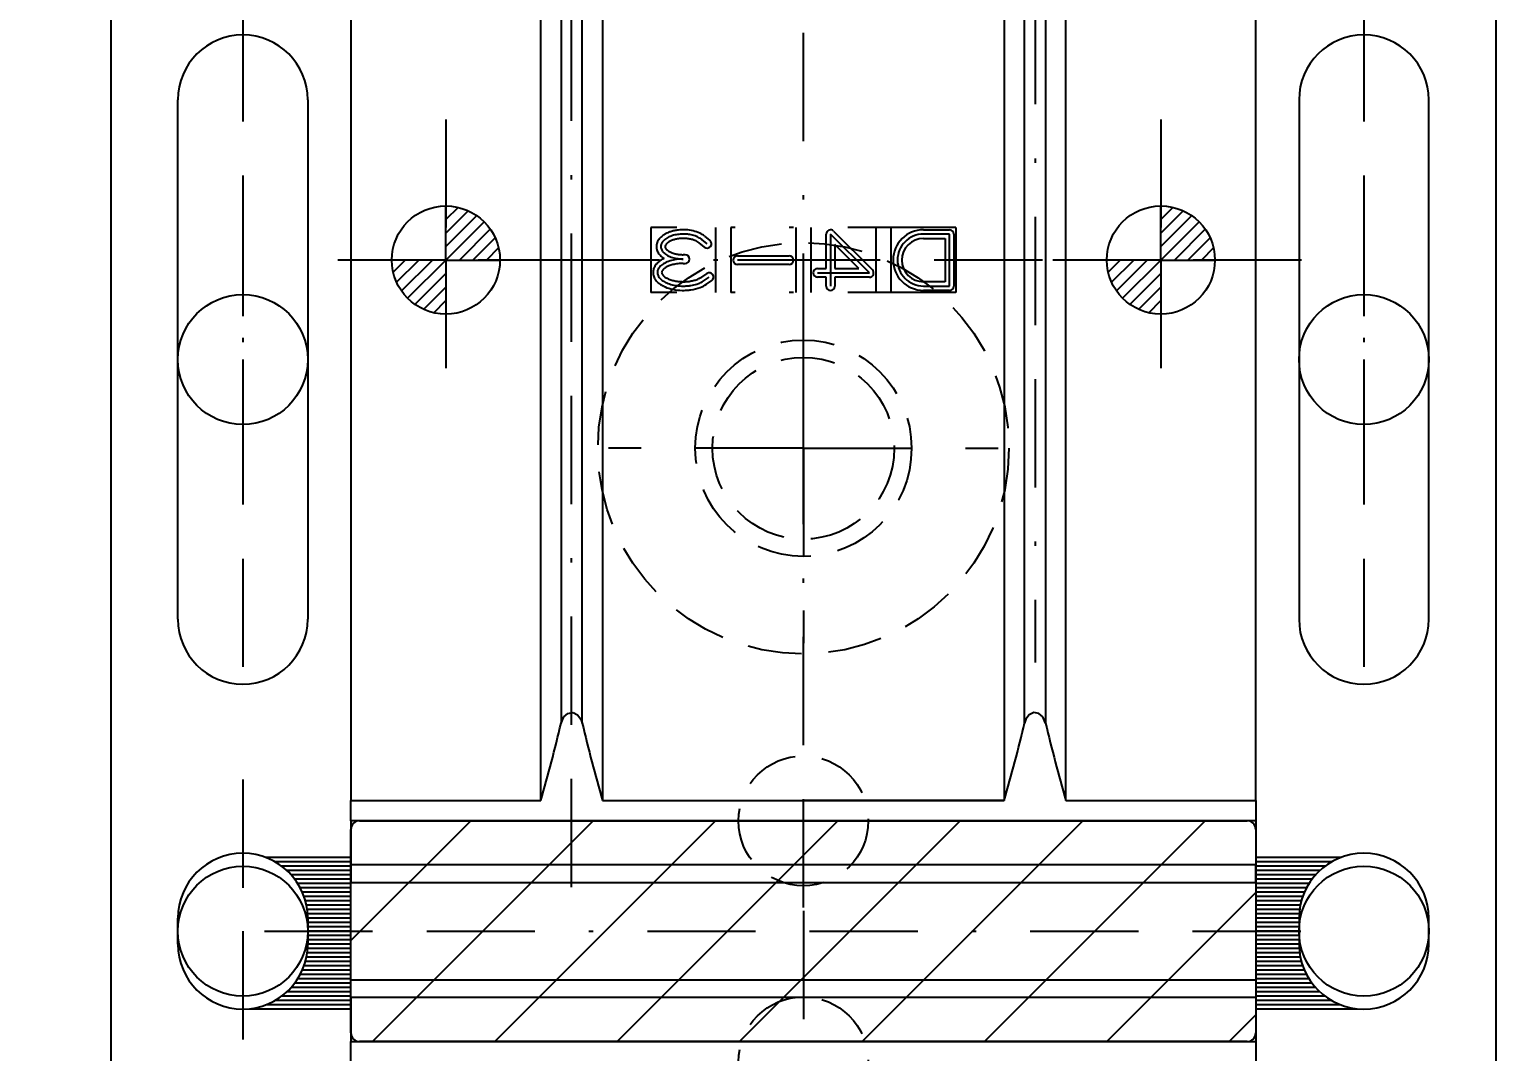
# Model space of a CAD drawing. Extents: x -430 to 437, y -440 to 538.
# Drawn here: x 177.44 to 211.33, y -135.19 to -111.57 of the extents above; entities that cross this region are included whole.
import ezdxf

# ---------------------------------------------------------------- set-up
doc = ezdxf.new("R2010")
doc.units = 0
for name, pattern in [('BORDER', [8.75, 2.5, -1.25, 2.5, -1.25, 0, -1.25]), ('DIVIDE', [6.25, 2.5, -1.25, 0, -1.25, 0, -1.25]), ('HIDDEN', [1.875, 1.25, -0.625])]:
    doc.linetypes.add(name, pattern=pattern)
for name, color, linetype in [('1', 7, 'CONTINUOUS'), ('100', 7, 'CONTINUOUS'), ('2', 7, 'CONTINUOUS'), ('200', 7, 'CONTINUOUS')]:
    doc.layers.add(name, color=color, linetype=linetype)
doc.styles.add('EXCESS_STANDARD', font='txt', dxfattribs={"height": 0.2, "bigfont": 'BIGFONT'})
doc.dimstyles.new('ISO-25', dxfattribs={"dimtxt": 4, "dimasz": 2.4, "dimexe": 0.18, "dimexo": 0.3, "dimgap": 0.2, "dimtad": 1, "dimtih": 1, "dimtoh": 1, "dimzin": 12, "dimcen": 0.09, "dimazin": 3, "dimtfac": 0.5, "dimtofl": 0, "dimtmove": 0, "dimatfit": 3})

# ---------------------------------------------------------------- blocks, each defined once
blk = doc.blocks.new('*D45')
at = {"layer": '1', "color": 50, "linetype": 'CONTINUOUS'}
for p, q in [((45.472, -28.002), (46.072, -25.602)), ((181.032, -25.602), (45.572, -25.602)), ((46.072, -25.602), (46.672, -28.002)), ((46.072, -190.602), (46.072, -25.602)), ((46.072, -190.602), (45.472, -188.202)), ((46.672, -188.202), (46.072, -190.602)), ((64.032, -190.602), (45.572, -190.602))]:
    blk.add_line(p, q, dxfattribs=at)
at = {"layer": '1', "color": 7, "linetype": 'CONTINUOUS', "style": 'EXCESS_STANDARD', "width": 0.8}
blk.add_text('165', height=4, rotation=90, dxfattribs=at).set_placement((45.872, -112.902))

msp = doc.modelspace()

# ---------------------------------------------------------------- linework, layer by layer
at = {"layer": '1', "color": 141, "linetype": 'BORDER'}
for p, q in [((195.3318, -131.8538), (195.3318, -97.5477)), ((182.3768, -111.1986), (182.3768, -127.1986)), ((208.2868, -111.1986), (208.2868, -127.1986)), ((187.0698, -113.6498), (187.0698, -116.8998)), ((203.5938, -113.6498), (203.5938, -116.8998)), ((182.3768, -115.6986), (182.3768, -119.1986)), ((208.2868, -115.6986), (208.2868, -119.1986)), ((187.0698, -116.8998), (183.8198, -116.8998)), ((190.3198, -116.8998), (187.0698, -116.8998)), ((187.0698, -116.8998), (187.0698, -120.1498)), ((200.8568, -116.8998), (189.8068, -116.8998)), ((203.5938, -116.8998), (200.3438, -116.8998)), ((206.8438, -116.8998), (203.5938, -116.8998)), ((203.5938, -116.8998), (203.5938, -120.1498)), ((182.3768, -119.1986), (182.3768, -122.6986)), ((208.2868, -119.1986), (208.2868, -122.6986)), ((182.3768, -128.9038), (182.3768, -132.4038)), ((195.3318, -131.9338), (195.3318, -174.5918)), ((182.3768, -132.4038), (182.3768, -135.9038)), ((182.8768, -132.4038), (207.7868, -132.4038))]:
    msp.add_line(p, q, dxfattribs=at)
at = {"layer": '1', "color": 71, "linetype": 'CONTINUOUS'}
for p, q in [((179.3318, -160.3718), (179.3318, -107.0058)), ((211.3318, -107.0058), (211.3318, -160.3718))]:
    msp.add_line(p, q, dxfattribs=at)
at = {"layer": '1', "color": 7, "linetype": 'CONTINUOUS'}
for p, q in [((184.8768, -109.0111), (184.8768, -129.3862)), ((205.7868, -129.3862), (205.7868, -109.0111)), ((184.8768, -129.8538), (184.8768, -129.3862)), ((184.8768, -129.3862), (189.2628, -129.3862)), ((190.6908, -129.3862), (199.9728, -129.3862)), ((201.4008, -129.3862), (205.7868, -129.3862)), ((205.7868, -129.3862), (205.7868, -129.8538)), ((205.7868, -129.8538), (184.8768, -129.8538)), ((184.8768, -129.8538), (184.8768, -130.8738)), ((205.7868, -129.8538), (205.7868, -130.8738)), ((205.7868, -130.8738), (184.8768, -130.8738)), ((184.8768, -130.8738), (184.8768, -131.2818)), ((205.7868, -131.2818), (205.7868, -130.8738)), ((184.8768, -131.2818), (205.7868, -131.2818)), ((184.8768, -133.9338), (184.8768, -133.5258)), ((184.8768, -133.5258), (205.7868, -133.5258)), ((205.7868, -133.5258), (205.7868, -133.9338)), ((205.7868, -133.9338), (184.8768, -133.9338)), ((184.8768, -133.9338), (184.8768, -134.9538)), ((205.7868, -133.9338), (205.7868, -134.9538)), ((184.8768, -135.4215), (184.8768, -134.9538)), ((184.8768, -134.9538), (205.7868, -134.9538)), ((205.7868, -134.9538), (205.7868, -135.4215))]:
    msp.add_line(p, q, dxfattribs=at)
at = {"layer": '1', "color": 254, "linetype": 'CONTINUOUS'}
for p, q in [((180.8768, -125.1986), (180.8768, -113.1986)), ((183.8768, -113.1986), (183.8768, -125.1986)), ((206.7868, -113.1986), (206.7868, -125.1986)), ((209.7868, -125.1986), (209.7868, -113.1986)), ((180.8768, -132.7038), (180.8768, -132.1038)), ((183.8768, -132.1038), (183.8768, -132.7038)), ((206.7868, -132.1038), (206.7868, -132.7038)), ((209.7868, -132.7038), (209.7868, -132.1038))]:
    msp.add_line(p, q, dxfattribs=at)
at = {"layer": '1', "color": 121, "linetype": 'CONTINUOUS'}
for p, q in [((187.0698, -116.8998), (187.0698, -115.6498)), ((187.3504, -115.6817), (187.0698, -115.9623)), ((187.5841, -115.7605), (187.0698, -116.2748)), ((187.7835, -115.8736), (187.0698, -116.5873)), ((203.5938, -116.8998), (203.5938, -115.6498)), ((203.8744, -115.6817), (203.5938, -115.9623)), ((204.1081, -115.7605), (203.5938, -116.2748)), ((204.3075, -115.8736), (203.5938, -116.5873)), ((187.9537, -116.016), (187.0698, -116.8998)), ((188.096, -116.1861), (187.3823, -116.8998)), ((204.4777, -116.016), (203.5938, -116.8998)), ((204.62, -116.1861), (203.9063, -116.8998)), ((188.2091, -116.3855), (187.6948, -116.8998)), ((204.7331, -116.3855), (204.2188, -116.8998)), ((187.0698, -116.8998), (185.8198, -116.8998)), ((185.8517, -117.1804), (186.1323, -116.8998)), ((185.9305, -117.4141), (186.4448, -116.8998)), ((186.0436, -117.6135), (186.7573, -116.8998)), ((186.1859, -117.7837), (187.0698, -116.8998)), ((187.0698, -116.8998), (188.3198, -116.8998)), ((187.0698, -116.8998), (187.0698, -118.1498)), ((188.2879, -116.6192), (188.0073, -116.8998)), ((203.5938, -116.8998), (202.3438, -116.8998)), ((202.3757, -117.1804), (202.6563, -116.8998)), ((202.4545, -117.4141), (202.9688, -116.8998)), ((202.5676, -117.6135), (203.2813, -116.8998)), ((202.7099, -117.7837), (203.5938, -116.8998)), ((203.5938, -116.8998), (204.8438, -116.8998)), ((203.5938, -116.8998), (203.5938, -118.1498)), ((204.8119, -116.6192), (204.5313, -116.8998)), ((186.3561, -117.926), (187.0698, -117.2123)), ((202.8801, -117.926), (203.5938, -117.2123)), ((186.5555, -118.0391), (187.0698, -117.5248)), ((203.0795, -118.0391), (203.5938, -117.5248)), ((186.7892, -118.1179), (187.0698, -117.8373)), ((203.3132, -118.1179), (203.5938, -117.8373))]:
    msp.add_line(p, q, dxfattribs=at)
at = {"layer": '1', "color": 11, "linetype": 'CONTINUOUS'}
for p, q in [((184.8768, -132.622), (187.645, -129.8538)), ((185.3734, -134.9538), (190.4734, -129.8538)), ((188.2019, -134.9538), (193.3019, -129.8538)), ((191.0303, -134.9538), (196.1303, -129.8538)), ((193.8587, -134.9538), (198.9587, -129.8538)), ((196.6872, -134.9538), (201.7872, -129.8538)), ((199.5156, -134.9538), (204.6156, -129.8538)), ((202.344, -134.9538), (205.7868, -131.511)), ((205.1724, -134.9538), (205.7868, -134.3394))]:
    msp.add_line(p, q, dxfattribs=at)
at = {"layer": '1', "color": 91, "linetype": 'CONTINUOUS'}
for p, q in [((184.8768, -134.7538), (184.8768, -130.0538)), ((185.0768, -129.8538), (205.5868, -129.8538)), ((205.7868, -130.0538), (205.7868, -134.7538)), ((205.5868, -134.9538), (185.0768, -134.9538))]:
    msp.add_line(p, q, dxfattribs=at)
at = {"layer": '1', "color": 121, "linetype": 'CONTINUOUS'}
for centre in [(187.0698, -116.8998), (203.5938, -116.8998)]:
    msp.add_circle(centre, 1.25, dxfattribs=at)
at = {"layer": '1', "color": 121, "linetype": 'HIDDEN'}
msp.add_circle((195.3318, -121.2477), 4.75, dxfattribs=at)
at = {"layer": '1', "color": 254, "linetype": 'CONTINUOUS'}
for centre in [(182.3768, -119.1986), (208.2868, -119.1986), (182.3768, -132.4038), (208.2868, -132.4038)]:
    msp.add_circle(centre, 1.5, dxfattribs=at)
at = {"layer": '1', "color": 7, "linetype": 'HIDDEN'}
for centre in [(195.3318, -129.8538), (195.3318, -135.4215)]:
    msp.add_circle(centre, 1.5, dxfattribs=at)
at = {"layer": '1', "color": 254, "linetype": 'CONTINUOUS'}
for centre, start, end in [((182.3768, -113.1986), 0, 180), ((208.2868, -113.1986), 0, 180), ((182.3768, -125.1986), 180, 0), ((208.2868, -125.1986), 180, 0), ((182.3768, -132.1038), 0, 180), ((208.2868, -132.1038), 0, 180), ((182.3768, -132.7038), 180, 0), ((208.2868, -132.7038), 180, 0)]:
    msp.add_arc(centre, 1.5, start, end, dxfattribs=at)
at = {"layer": '1', "color": 91, "linetype": 'CONTINUOUS'}
for centre, start, end in [((185.0768, -130.0538), 90, 180), ((205.5868, -130.0538), 0, 90), ((185.0768, -134.7538), 180, 270), ((205.5868, -134.7538), 270, 0)]:
    msp.add_arc(centre, 0.2, start, end, dxfattribs=at)
at = {"layer": '100', "color": 213, "linetype": 'CONTINUOUS'}
for p, q in [((182.8926, -130.6953), (184.8768, -130.6953)), ((183.1101, -130.7953), (184.8768, -130.7953)), ((205.7868, -130.6953), (207.7711, -130.6953)), ((205.7868, -130.7953), (207.5535, -130.7953)), ((183.2653, -130.8953), (184.8768, -130.8953)), ((183.3873, -130.9953), (184.8768, -130.9953)), ((183.4872, -131.0953), (184.8768, -131.0953)), ((205.7868, -130.8953), (207.3983, -130.8953)), ((205.7868, -130.9953), (207.2763, -130.9953)), ((205.7868, -131.0953), (207.1765, -131.0953)), ((183.5704, -131.1953), (184.8768, -131.1953)), ((183.6403, -131.2953), (184.8768, -131.2953)), ((183.6989, -131.3953), (184.8768, -131.3953)), ((205.7868, -131.1953), (207.0933, -131.1953)), ((205.7868, -131.2953), (207.0234, -131.2953)), ((205.7868, -131.3953), (206.9647, -131.3953)), ((183.7478, -131.4953), (184.8768, -131.4953)), ((183.788, -131.5953), (184.8768, -131.5953)), ((183.8201, -131.6953), (184.8768, -131.6953)), ((183.8448, -131.7953), (184.8768, -131.7953)), ((205.7868, -131.4953), (206.9158, -131.4953)), ((205.7868, -131.5953), (206.8757, -131.5953)), ((205.7868, -131.6953), (206.8435, -131.6953)), ((205.7868, -131.7953), (206.8189, -131.7953)), ((183.8623, -131.8953), (184.8768, -131.8953)), ((183.8729, -131.9953), (184.8768, -131.9953)), ((183.8768, -132.0953), (184.8768, -132.0953)), ((205.7868, -131.8953), (206.8014, -131.8953)), ((205.7868, -131.9953), (206.7908, -131.9953)), ((205.7868, -132.0953), (206.7869, -132.0953)), ((183.8768, -132.1953), (184.8768, -132.1953)), ((183.8768, -132.2953), (184.8768, -132.2953)), ((183.8768, -132.3953), (184.8768, -132.3953)), ((183.8768, -132.4953), (184.8768, -132.4953)), ((205.7868, -132.1953), (206.7868, -132.1953)), ((205.7868, -132.2953), (206.7868, -132.2953)), ((205.7868, -132.3953), (206.7868, -132.3953)), ((205.7868, -132.4953), (206.7868, -132.4953)), ((183.874, -132.7953), (184.8768, -132.7953)), ((183.8768, -132.5953), (184.8768, -132.5953)), ((183.8768, -132.6953), (184.8768, -132.6953)), ((205.7868, -132.5953), (206.7868, -132.5953)), ((205.7868, -132.6953), (206.7868, -132.6953)), ((205.7868, -132.7953), (206.7896, -132.7953)), ((183.8248, -133.0953), (184.8768, -133.0953)), ((183.8482, -132.9953), (184.8768, -132.9953)), ((183.8646, -132.8953), (184.8768, -132.8953)), ((205.7868, -132.8953), (206.7991, -132.8953)), ((205.7868, -132.9953), (206.8154, -132.9953)), ((205.7868, -133.0953), (206.8388, -133.0953)), ((183.651, -133.4953), (184.8768, -133.4953)), ((183.7079, -133.3953), (184.8768, -133.3953)), ((183.7553, -133.2953), (184.8768, -133.2953)), ((183.794, -133.1953), (184.8768, -133.1953)), ((205.7868, -133.1953), (206.8696, -133.1953)), ((205.7868, -133.2953), (206.9084, -133.2953)), ((205.7868, -133.3953), (206.9557, -133.3953)), ((205.7868, -133.4953), (207.0126, -133.4953)), ((183.4058, -133.7953), (184.8768, -133.7953)), ((183.5024, -133.6953), (184.8768, -133.6953)), ((183.5832, -133.5953), (184.8768, -133.5953)), ((205.7868, -133.5953), (207.0805, -133.5953)), ((205.7868, -133.6953), (207.1612, -133.6953)), ((205.7868, -133.7953), (207.2579, -133.7953)), ((182.5367, -134.1953), (184.8768, -134.1953)), ((182.937, -134.0953), (184.8768, -134.0953)), ((183.1398, -133.9953), (184.8768, -133.9953)), ((183.2881, -133.8953), (184.8768, -133.8953)), ((205.7868, -133.8953), (207.3756, -133.8953)), ((205.7868, -133.9953), (207.5239, -133.9953)), ((205.7868, -134.0953), (207.7266, -134.0953)), ((205.7868, -134.1953), (208.127, -134.1953))]:
    msp.add_line(p, q, dxfattribs=at)
at = {"layer": '2', "color": 141, "linetype": 'BORDER'}
for p, q in [((189.9768, -131.3862), (189.9768, -107.0517)), ((200.6868, -107.0517), (200.6868, -126.1983)), ((195.3318, -121.2477), (195.3318, -116.7477)), ((195.3318, -121.2477), (190.8318, -121.2477)), ((195.3318, -121.2477), (199.8318, -121.2477)), ((195.3318, -121.2477), (195.3318, -125.7477))]:
    msp.add_line(p, q, dxfattribs=at)
at = {"layer": '2', "color": 7, "linetype": 'CONTINUOUS'}
for p, q in [((189.2628, -129.3862), (189.2628, -109.0111)), ((189.2628, -119.0103), (189.2628, -109.0923)), ((190.6908, -109.0923), (190.6908, -119.0103)), ((190.6908, -109.0923), (190.6908, -129.3862)), ((199.9728, -109.0923), (199.9728, -129.3862)), ((199.9728, -109.0923), (199.9728, -119.0103)), ((201.4008, -129.3862), (201.4008, -109.0111)), ((201.4008, -119.0103), (201.4008, -109.0923)), ((189.7328, -110.0412), (189.7328, -127.595)), ((189.7328, -110.0412), (189.7328, -119.0103)), ((190.2209, -127.595), (190.2209, -110.0412)), ((190.2209, -119.0103), (190.2209, -110.0412)), ((200.4428, -119.0103), (200.4428, -110.0412)), ((200.4428, -127.595), (200.4428, -110.0412)), ((200.9309, -110.0412), (200.9309, -119.0103)), ((200.9309, -110.0412), (200.9309, -127.595)), ((189.7963, -127.4543), (189.8884, -127.3745)), ((189.8884, -127.3745), (190.0083, -127.3556)), ((190.0083, -127.3556), (190.1111, -127.4049)), ((190.1111, -127.4049), (190.1904, -127.5088)), ((200.5525, -127.4049), (200.4732, -127.5088)), ((200.6554, -127.3556), (200.5525, -127.4049)), ((200.7752, -127.3745), (200.6554, -127.3556)), ((200.8673, -127.4543), (200.7752, -127.3745)), ((189.7328, -127.595), (189.7963, -127.4543)), ((190.1904, -127.5088), (190.2209, -127.595)), ((200.4732, -127.5088), (200.4428, -127.595)), ((200.9309, -127.595), (200.8673, -127.4543)), ((199.9728, -129.3862), (195.3318, -129.3862))]:
    msp.add_line(p, q, dxfattribs=at)
at = {"layer": '2', "color": 231, "linetype": 'HIDDEN'}
msp.add_circle((195.3318, -121.2477), 2.5, dxfattribs=at)
at = {"layer": '2', "color": 141, "linetype": 'HIDDEN'}
msp.add_circle((195.3318, -121.2477), 2.1, dxfattribs=at)
at = {"layer": '2', "color": 7, "linetype": 'CONTINUOUS'}
for centre, start, end in [((156.6145, -119.8548), 343.72524, 346.84522), ((223.3391, -119.8548), 193.15478, 196.27476), ((167.3245, -119.8548), 343.72524, 346.84522), ((234.0491, -119.8548), 193.15478, 196.27476)]:
    msp.add_arc(centre, 34.0109, start, end, dxfattribs=at)
at = {"layer": '200', "color": 7, "linetype": 'DIVIDE'}
for p, q in [((198.8568, -116.1498), (191.8068, -116.1498)), ((191.8068, -116.1498), (191.8068, -117.6498)), ((193.3068, -117.6498), (193.3068, -116.1498)), ((193.6568, -116.1498), (193.6568, -117.6498)), ((195.1568, -116.1498), (195.1568, -117.6498)), ((195.5068, -116.1498), (195.5068, -117.6498)), ((197.0068, -116.1498), (197.0068, -117.6498)), ((197.3568, -116.1498), (197.3568, -117.6498)), ((198.8568, -116.1498), (198.8568, -117.6498)), ((198.8568, -117.6498), (191.8068, -117.6498))]:
    msp.add_line(p, q, dxfattribs=at)
at = {"layer": '200', "color": 7, "linetype": 'CONTINUOUS'}
for p, q in [((196.0315, -116.2291), (196.9275, -117.1251)), ((198.1068, -116.1998), (198.7068, -116.1998)), ((193.0462, -116.6018), (192.9223, -116.5023)), ((193.0475, -116.3463), (193.1714, -116.4459)), ((195.8608, -117.0958), (195.8608, -116.2998)), ((196.0608, -116.5413), (196.0608, -117.0958)), ((196.6154, -117.0958), (196.0608, -116.5413)), ((198.1068, -116.3998), (198.6068, -116.3998)), ((198.6068, -116.3998), (198.6068, -117.3998)), ((198.8068, -116.2998), (198.8068, -117.4998)), ((192.5968, -116.7758), (192.5568, -116.7758)), ((193.8068, -116.7998), (195.0068, -116.7998)), ((192.5568, -116.9758), (192.5968, -116.9758)), ((193.0998, -117.2097), (192.9799, -117.2929)), ((195.0068, -116.9998), (193.8068, -116.9998)), ((195.6568, -117.0958), (195.8608, -117.0958)), ((196.0608, -117.0958), (196.6154, -117.0958)), ((193.0938, -117.4572), (193.2138, -117.374)), ((195.8608, -117.2958), (195.6568, -117.2958)), ((195.8608, -117.4998), (195.8608, -117.2958)), ((196.8568, -117.2958), (196.0608, -117.2958)), ((196.0608, -117.2958), (196.0608, -117.4998)), ((198.6068, -117.3998), (198.1068, -117.3998)), ((198.7068, -117.5998), (198.1068, -117.5998))]:
    msp.add_line(p, q, dxfattribs=at)
at = {"layer": '200', "color": 91, "linetype": 'BORDER'}
for p, q in [((192.0389, -116.5626), (192.037, -116.5809)), ((192.0429, -116.5441), (192.0389, -116.5626)), ((192.0491, -116.5256), (192.0429, -116.5441)), ((192.0576, -116.5072), (192.0491, -116.5256)), ((192.0684, -116.4891), (192.0576, -116.5072)), ((192.0814, -116.4713), (192.0684, -116.4891)), ((192.0965, -116.454), (192.0814, -116.4713)), ((192.1136, -116.4372), (192.0965, -116.454)), ((192.1327, -116.4212), (192.1136, -116.4372)), ((192.1536, -116.406), (192.1327, -116.4212)), ((192.1761, -116.3917), (192.1536, -116.406)), ((192.2, -116.3783), (192.1761, -116.3917)), ((192.2252, -116.366), (192.2, -116.3783)), ((192.2514, -116.3548), (192.2252, -116.366)), ((192.2785, -116.3446), (192.2514, -116.3548)), ((192.3061, -116.3355), (192.2785, -116.3446)), ((192.3342, -116.3276), (192.3061, -116.3355)), ((192.3627, -116.3207), (192.3342, -116.3276)), ((192.3921, -116.3147), (192.3627, -116.3207)), ((192.4227, -116.3096), (192.3921, -116.3147)), ((192.4544, -116.3055), (192.4227, -116.3096)), ((192.4869, -116.3025), (192.4544, -116.3055)), ((192.5202, -116.3006), (192.4869, -116.3025)), ((192.554, -116.2999), (192.5202, -116.3006)), ((192.5711, -116.3), (192.554, -116.2999)), ((192.5882, -116.3004), (192.5711, -116.3)), ((192.6053, -116.3011), (192.5882, -116.3004)), ((192.6225, -116.3022), (192.6053, -116.3011)), ((192.6396, -116.3035), (192.6225, -116.3022)), ((192.6567, -116.3052), (192.6396, -116.3035)), ((192.6736, -116.3072), (192.6567, -116.3052)), ((192.7072, -116.3121), (192.6736, -116.3072)), ((192.7401, -116.3183), (192.7072, -116.3121)), ((192.7721, -116.3257), (192.7401, -116.3183)), ((192.8029, -116.3341), (192.7721, -116.3257)), ((192.8325, -116.3437), (192.8029, -116.3341)), ((192.8607, -116.3541), (192.8325, -116.3437)), ((192.8873, -116.3655), (192.8607, -116.3541)), ((192.9121, -116.3776), (192.8873, -116.3655)), ((192.9352, -116.3903), (192.9121, -116.3776)), ((192.9565, -116.4036), (192.9352, -116.3903)), ((192.9712, -116.4139), (192.9565, -116.4036)), ((192.9849, -116.4243), (192.9712, -116.4139)), ((193.1088, -116.5238), (192.9849, -116.4243)), ((196.8568, -117.1958), (195.9608, -116.2999)), ((195.9608, -116.2999), (195.9608, -117.4998)), ((198.7068, -116.2998), (198.1069, -116.2998)), ((198.7068, -117.4998), (198.7068, -116.2998)), ((192.037, -116.5809), (192.0373, -116.599)), ((192.0373, -116.599), (192.0395, -116.6168)), ((192.0395, -116.6168), (192.0436, -116.6341)), ((192.0436, -116.6341), (192.0495, -116.651)), ((192.0495, -116.651), (192.0573, -116.6678)), ((192.0573, -116.6678), (192.0671, -116.6847)), ((192.0671, -116.6847), (192.079, -116.7014)), ((192.079, -116.7014), (192.093, -116.718)), ((192.093, -116.718), (192.1091, -116.7343)), ((192.1091, -116.7343), (192.1272, -116.7501)), ((192.1272, -116.7501), (192.1474, -116.7654)), ((192.1474, -116.7654), (192.1695, -116.78)), ((192.1695, -116.78), (192.1935, -116.7938)), ((192.1935, -116.7938), (192.2191, -116.8068)), ((192.2191, -116.8068), (192.2462, -116.8188)), ((192.2462, -116.8188), (192.2747, -116.8298)), ((192.2854, -116.9096), (192.2509, -116.9194)), ((192.2747, -116.8298), (192.3044, -116.8396)), ((192.3208, -116.901), (192.2854, -116.9096)), ((192.3044, -116.8396), (192.3349, -116.8483)), ((192.3569, -116.8937), (192.3208, -116.901)), ((192.3349, -116.8483), (192.3662, -116.8558)), ((192.3934, -116.8876), (192.3569, -116.8937)), ((192.3662, -116.8558), (192.398, -116.8621)), ((192.4301, -116.8829), (192.3934, -116.8876)), ((192.398, -116.8621), (192.43, -116.8671)), ((192.43, -116.8671), (192.4621, -116.871)), ((192.4668, -116.8794), (192.4301, -116.8829)), ((192.4621, -116.871), (192.4941, -116.8737)), ((192.5032, -116.8771), (192.4668, -116.8794)), ((192.4941, -116.8737), (192.5257, -116.8753)), ((192.5302, -116.8761), (192.5032, -116.8771)), ((192.5257, -116.8753), (192.5569, -116.8758)), ((192.5569, -116.8758), (192.5302, -116.8761)), ((195.0068, -116.8998), (193.8068, -116.8998)), ((191.959, -117.1615), (191.957, -117.1808)), ((191.957, -117.1808), (191.9574, -117.2004)), ((191.9574, -117.2004), (191.9601, -117.2202)), ((191.9632, -117.1427), (191.959, -117.1615)), ((191.9601, -117.2202), (191.9653, -117.24)), ((191.9694, -117.1244), (191.9632, -117.1427)), ((191.9653, -117.24), (191.9731, -117.2599)), ((191.9777, -117.1064), (191.9694, -117.1244)), ((191.9882, -117.0884), (191.9777, -117.1064)), ((192.001, -117.0704), (191.9882, -117.0884)), ((192.0161, -117.0526), (192.001, -117.0704)), ((192.0337, -117.0351), (192.0161, -117.0526)), ((192.0536, -117.018), (192.0337, -117.0351)), ((192.0758, -117.0014), (192.0536, -117.018)), ((192.1002, -116.9854), (192.0758, -117.0014)), ((192.1268, -116.9703), (192.1002, -116.9854)), ((192.1553, -116.956), (192.1268, -116.9703)), ((192.1856, -116.9427), (192.1553, -116.956)), ((192.2176, -116.9305), (192.1856, -116.9427)), ((192.2509, -116.9194), (192.2176, -116.9305)), ((195.6568, -117.1958), (196.8568, -117.1958)), ((191.9731, -117.2599), (191.9834, -117.2796)), ((191.9834, -117.2796), (191.9963, -117.299)), ((191.9963, -117.299), (192.0116, -117.318)), ((192.0116, -117.318), (192.0294, -117.3365)), ((192.0294, -117.3365), (192.0494, -117.3543)), ((192.0494, -117.3543), (192.0716, -117.3713)), ((192.0716, -117.3713), (192.0957, -117.3874)), ((192.0957, -117.3874), (192.1216, -117.4025)), ((192.1216, -117.4025), (192.149, -117.4167)), ((192.149, -117.4167), (192.1778, -117.4297)), ((192.1778, -117.4297), (192.2078, -117.4416)), ((192.2078, -117.4416), (192.2386, -117.4523)), ((192.2386, -117.4523), (192.27, -117.4618)), ((192.27, -117.4618), (192.3019, -117.4702)), ((192.3019, -117.4702), (192.3346, -117.4776)), ((192.3346, -117.4776), (192.3686, -117.484)), ((192.3686, -117.484), (192.4039, -117.4895)), ((192.4039, -117.4895), (192.4404, -117.4939)), ((192.4404, -117.4939), (192.4779, -117.4971)), ((192.4779, -117.4971), (192.5162, -117.4991)), ((192.5162, -117.4991), (192.5356, -117.4996)), ((192.5356, -117.4996), (192.5551, -117.4998)), ((192.5551, -117.4998), (192.5746, -117.4997)), ((192.5746, -117.4997), (192.5942, -117.4992)), ((192.5942, -117.4992), (192.6139, -117.4984)), ((192.6139, -117.4984), (192.6335, -117.4972)), ((192.6335, -117.4972), (192.6531, -117.4958)), ((192.6531, -117.4958), (192.6726, -117.4939)), ((192.6726, -117.4939), (192.6919, -117.4918)), ((192.6919, -117.4918), (192.7112, -117.4893)), ((192.7112, -117.4893), (192.7303, -117.4865)), ((192.7303, -117.4865), (192.7678, -117.4799)), ((192.7678, -117.4799), (192.8043, -117.472)), ((192.8043, -117.472), (192.8395, -117.463)), ((192.8395, -117.463), (192.8732, -117.4529)), ((192.8732, -117.4529), (192.9053, -117.4418)), ((192.9053, -117.4418), (192.9356, -117.4298)), ((192.9356, -117.4298), (192.9639, -117.417)), ((192.9639, -117.417), (192.9903, -117.4035)), ((192.9903, -117.4035), (193.0146, -117.3895)), ((193.0146, -117.3895), (193.0368, -117.375)), ((193.0368, -117.375), (193.1568, -117.2918)), ((198.1069, -117.4998), (198.7068, -117.4998))]:
    msp.add_line(p, q, dxfattribs=at)
at = {"layer": '200', "color": 7, "linetype": 'CONTINUOUS'}
for centre, radius, start, end in [((192.5232, -117.046), 0.8429, 102.1781, 107.90183), ((192.5508, -117.1739), 0.9737, 96.85235, 102.1781), ((192.5584, -117.2374), 1.0377, 86.86416, 96.85282), ((192.5626, -117.1607), 0.9609, 76.48257, 86.86416), ((192.5959, -117.0222), 0.8184, 65.26088, 76.48294), ((195.9608, -116.2998), 0.1, 45, 180), ((198.1068, -116.8998), 0.7, 90, 270), ((198.7068, -116.2998), 0.1, 0, 90), ((192.1998, -116.5878), 0.2629, 165.17051, 180.63182), ((192.2134, -116.5913), 0.277, 154.45941, 165.17088), ((192.253, -116.6103), 0.3209, 144.50955, 154.45941), ((192.2858, -116.6336), 0.3611, 132.61331, 144.50796), ((192.3775, -116.7333), 0.4966, 122.47487, 132.61331), ((192.424, -116.8064), 0.5831, 114.70976, 122.47485), ((192.1955, -116.5881), 0.0587, 164.98582, 187.79564), ((192.2333, -116.5982), 0.0978, 147.36666, 164.98582), ((192.2727, -116.6235), 0.1446, 135.83721, 147.36623), ((192.3489, -116.6974), 0.2508, 127.08907, 135.83721), ((192.4972, -116.9655), 0.7584, 107.90177, 114.70976), ((192.3976, -116.7619), 0.3316, 116.44325, 127.08775), ((192.4934, -116.9545), 0.5467, 108.158, 116.44325), ((192.525, -117.0507), 0.6479, 101.07704, 108.15797), ((192.554, -117.1989), 0.799, 94.70087, 101.07704), ((192.5573, -117.2393), 0.8395, 88.75291, 94.70121), ((192.5579, -117.2141), 0.8142, 82.71579, 88.75291), ((192.5644, -117.1628), 0.7626, 76.05678, 82.71557), ((192.6073, -116.9899), 0.5844, 68.44872, 76.05678), ((192.644, -116.8972), 0.4847, 60.84728, 68.44893), ((192.7322, -116.7391), 0.3037, 51.23926, 60.84728), ((192.7187, -116.7559), 0.5252, 51.24016, 65.26088), ((193.1088, -116.5238), 0.1, 231.23783, 51.23783), ((198.1068, -116.8998), 0.5, 90, 270), ((192.2012, -116.5877), 0.2643, 180.63182, 196.04847), ((192.2158, -116.5835), 0.2795, 196.04852, 206.59542), ((192.2567, -116.5631), 0.3252, 206.59542, 216.37062), ((192.3226, -117.3542), 0.5306, 121.17649, 128.40133), ((192.29, -116.5385), 0.3666, 216.37062, 228.10626), ((192.3822, -116.4358), 0.5046, 228.10626, 238.10446), ((192.4082, -117.4955), 0.6958, 114.86855, 121.17649), ((192.2091, -116.5862), 0.0724, 187.79368, 209.36484), ((192.2844, -116.5439), 0.1587, 209.36484, 223.88207), ((192.3299, -116.5001), 0.2219, 223.88075, 233.37099), ((192.4103, -116.392), 0.3566, 233.37099, 240.85322), ((192.4555, -116.3109), 0.4494, 240.85374, 250.06667), ((192.5296, -116.1064), 0.667, 250.06667, 257.62688), ((192.5479, -116.0232), 0.7522, 257.62671, 263.97972), ((192.5568, -115.9385), 0.8373, 263.97972, 270.00061), ((192.5968, -116.8758), 0.1, 270.00062, 90.00062), ((193.8068, -116.8998), 0.1, 90, 270), ((195.0068, -116.8998), 0.1, 270, 90), ((192.1229, -117.188), 0.2659, 178.68491, 195.56204), ((192.1261, -117.1881), 0.2692, 161.90791, 178.68491), ((192.1516, -117.1964), 0.2959, 143.54342, 161.90796), ((192.2627, -117.2785), 0.4341, 128.40149, 143.54342), ((192.1195, -117.1879), 0.0626, 177.43924, 193.75168), ((192.1257, -117.1881), 0.0688, 154.15787, 177.44341), ((192.1471, -117.1811), 0.0911, 193.75168, 207.26238), ((192.2003, -117.2243), 0.1518, 138.53577, 154.15787), ((192.1776, -117.1654), 0.1254, 207.26361, 219.25565), ((192.2552, -117.102), 0.2256, 219.25565, 228.18872), ((192.2518, -117.2698), 0.2205, 128.57921, 138.53447), ((192.3463, -117.3883), 0.372, 120.91805, 128.57921), ((192.4022, -117.4816), 0.4808, 111.80537, 120.91888), ((192.503, -117.7334), 0.7521, 104.52098, 111.80537), ((192.5365, -117.863), 0.8859, 96.94498, 104.52129), ((192.5568, -118.0298), 1.0539, 89.99977, 96.94498), ((193.1568, -117.2918), 0.1, 304.73486, 124.73486), ((195.6568, -117.1958), 0.1, 90, 270), ((196.8568, -117.1958), 0.1, 270, 45), ((192.1441, -117.1821), 0.288, 195.56174, 213.65995), ((192.2434, -117.116), 0.4073, 213.65995, 228.86048), ((192.3073, -117.0429), 0.5044, 228.86083, 238.64559), ((192.4195, -116.8587), 0.72, 238.64559, 246.83204), ((192.3132, -117.0371), 0.3126, 228.18855, 240.8719), ((192.4903, -116.6933), 0.9, 246.832, 258.65194), ((192.4503, -116.7911), 0.5943, 240.8719, 250.06123), ((192.4984, -116.6585), 0.7353, 250.06146, 257.16667), ((192.5565, -116.3636), 1.2362, 258.65194, 268.73192), ((192.5484, -116.4391), 0.9603, 257.16667, 263.38317), ((192.5561, -116.3724), 1.0274, 263.38278, 268.98779), ((192.5565, -116.3513), 1.0486, 268.98779, 274.53714), ((192.5605, -116.4022), 1.1975, 273.43633, 278.25607), ((192.5602, -116.3979), 1.0018, 274.5372, 280.37483), ((192.5769, -116.5152), 1.0834, 278.25609, 289.80165), ((192.5942, -116.5839), 0.8127, 280.37483, 286.8563), ((192.6314, -116.7065), 0.6847, 286.85636, 294.66339), ((192.7453, -116.9545), 0.4117, 294.66339, 304.73613), ((192.7241, -116.9239), 0.6489, 289.80165, 304.73604), ((195.9608, -117.4998), 0.1, 180, 0), ((198.7068, -117.4998), 0.1, 270, 0), ((192.5569, -116.3427), 1.2571, 268.73181, 273.43633)]:
    msp.add_arc(centre, radius, start, end, dxfattribs=at)
at = {"layer": '200', "color": 91, "linetype": 'BORDER'}
msp.add_arc((198.1069, -116.8998), 0.6, 90, 270, dxfattribs=at)

# ---------------------------------------------------------------- dimensions: what is measured, and where the dimension line sits
at = {"layer": '1'}
dim = msp.add_linear_dim(base=(46.0724, -25.6018), p1=(64.3318, -190.6018), p2=(181.3318, -25.6018), angle=90, dimstyle='ISO-25', override={"dimtxt": 2, "dimasz": 2.4, "dimdec": 3, "dimzin": 0, "dimtol": 0, "dimlim": 0, "dimtdec": 3, "dimtzin": 8}, dxfattribs=at)
dim.commit()
dim.dimension.update_dxf_attribs({"geometry": '*D45', "text_midpoint": (43.8724, -108.1018), "dimtype": 128, "text_rotation": 90})

doc.saveas('drawing.dxf')
